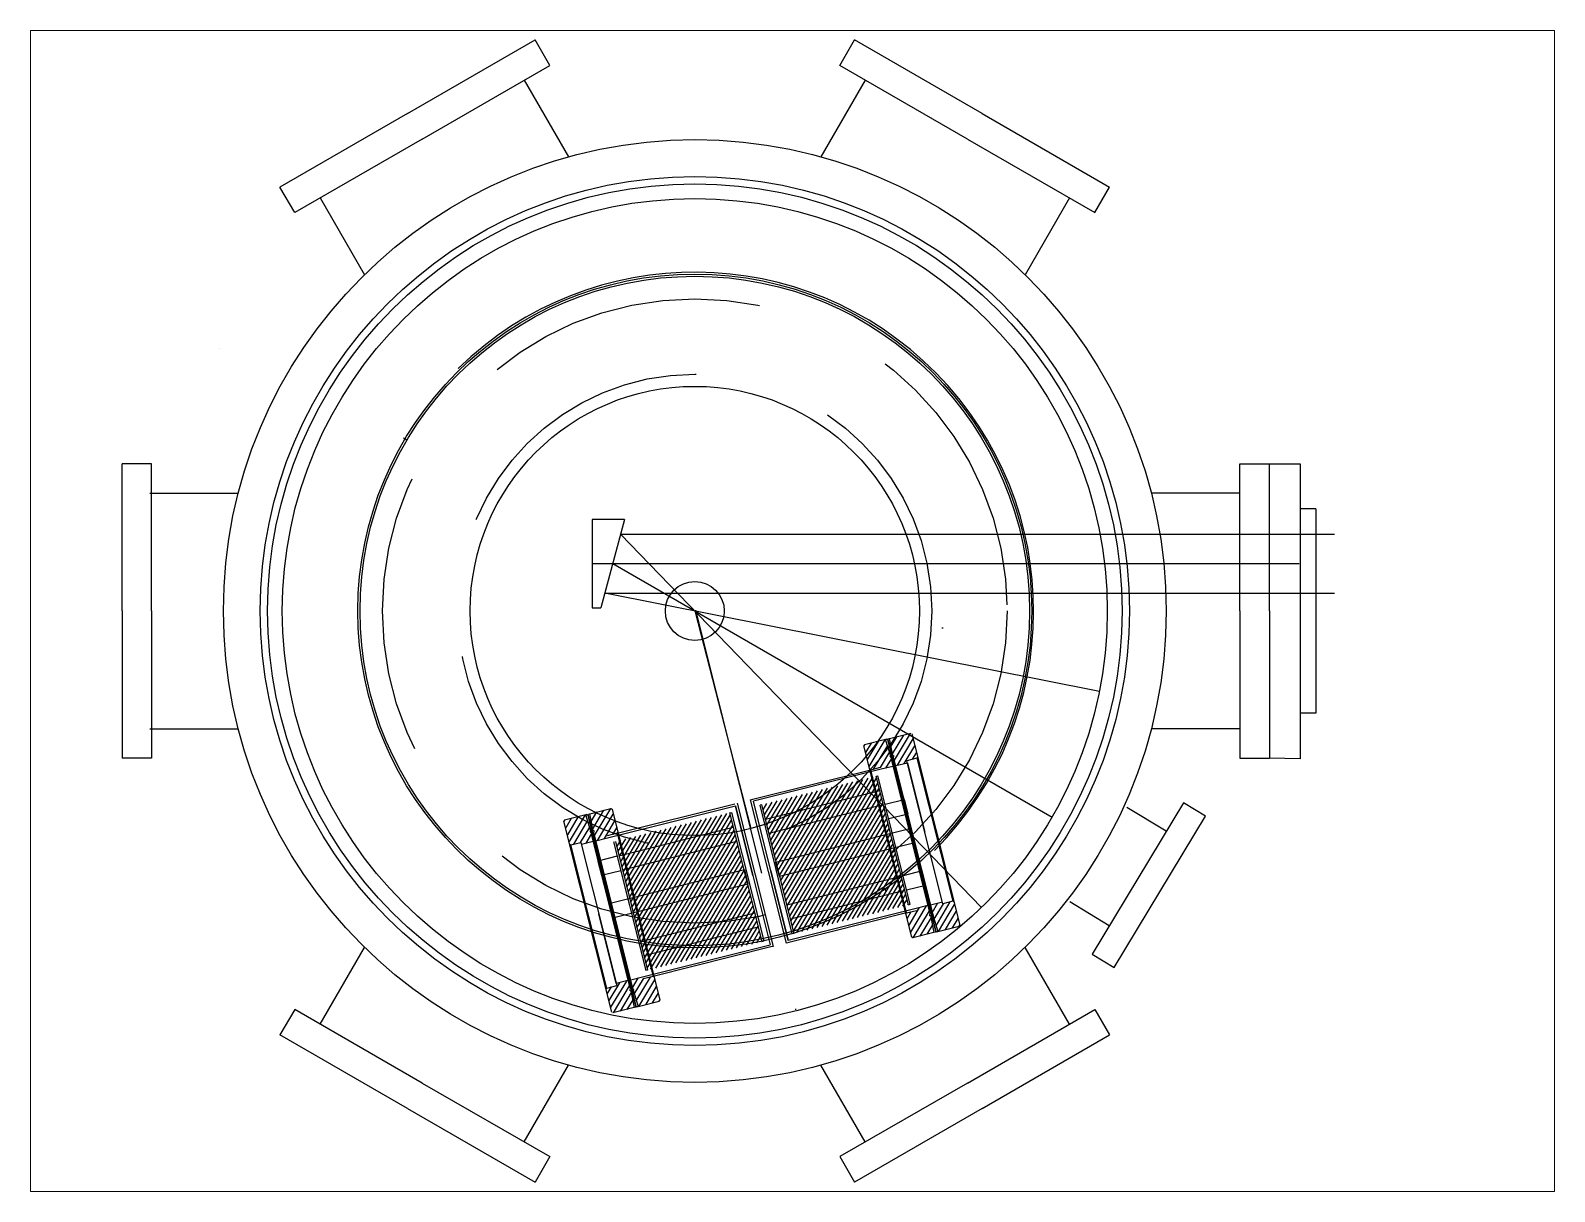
# Paper-space layout 'Layout1' of a CAD drawing. Header units: inches. Extents: x 1.05 to 9.45, y 0.8 to 7.2.
# The model-space entities are those that its viewports show. They can reach past a viewport. Long polylines and large blocks are cut down to what shows.
import ezdxf

# ---------------------------------------------------------------- set-up
doc = ezdxf.new("R2010")
doc.units = ezdxf.units.IN
doc.header["$MEASUREMENT"] = 0
doc.linetypes.add('DASHED2', pattern=[0.375, 0.25, -0.125])

msp = doc.modelspace()

# ---------------------------------------------------------------- hatches: boundary and pattern name
h = msp.add_hatch()
h.set_pattern_fill('ANSI31', color=5, angle=194.0685)
h.set_pattern_definition([(239.06853, (-74.82913, -25.3946), (0.10722284, -0.06425156), [])])
h.paths.add_polyline_path([(-60.182, 3.076), (-56.302, 4.048), (-56.424, 4.533), (-60.304, 3.561)])
h.paths.add_polyline_path([(-60.304, 3.561), (-56.424, 4.533), (-56.545, 5.018), (-60.425, 4.046)])
h.paths.add_polyline_path([(-60.425, 4.046), (-56.545, 5.018), (-57.153, 7.443), (-61.033, 6.471)])
h.paths.add_polyline_path([(-61.033, 6.471), (-57.153, 7.443), (-57.274, 7.928), (-61.154, 6.956)])
h.paths.add_polyline_path([(-61.154, 6.956), (-57.274, 7.928), (-57.396, 8.413), (-61.276, 7.441)])
h = msp.add_hatch()
h.set_pattern_fill('ANSI31', color=5, angle=14.0685)
h.set_pattern_definition([(59.06853, (-47.72121, 35.63782), (-0.10722284, 0.06425156), [])])
h.paths.add_polyline_path([(-62.368, 7.167), (-66.248, 6.195), (-66.127, 5.71), (-62.247, 6.682)])
h.paths.add_polyline_path([(-62.247, 6.682), (-66.127, 5.71), (-66.005, 5.225), (-62.125, 6.197)])
h.paths.add_polyline_path([(-62.125, 6.197), (-66.005, 5.225), (-65.397, 2.8), (-61.517, 3.772)])
h.paths.add_polyline_path([(-61.517, 3.772), (-65.397, 2.8), (-65.276, 2.315), (-61.396, 3.287)])
h.paths.add_polyline_path([(-61.396, 3.287), (-65.276, 2.315), (-65.154, 1.83), (-61.274, 2.802)])

# ---------------------------------------------------------------- linework, layer by layer
for p, q in [((-73.301, 30.906), (-68.971, 33.406)), ((-68.471, 32.54), (-68.971, 33.406)), ((-58.631, 32.54), (-58.131, 33.406)), ((-53.801, 30.906), (-58.131, 33.406)), ((-72.801, 30.04), (-68.471, 32.54)), ((-54.301, 30.04), (-58.631, 32.54)), ((-69.337, 32.04), (-67.833, 29.435)), ((-57.765, 32.04), (-59.269, 29.435)), ((-57.765, 32.04), (-59.269, 29.435)), ((-73.301, 30.906), (-77.631, 28.406)), ((-53.801, 30.906), (-49.471, 28.406)), ((-72.801, 30.04), (-77.131, 27.54)), ((-54.301, 30.04), (-49.971, 27.54)), ((-77.131, 27.54), (-77.631, 28.406)), ((-76.265, 28.04), (-74.761, 25.435)), ((-50.837, 28.04), (-52.341, 25.435)), ((-50.837, 28.04), (-52.341, 25.435)), ((-49.971, 27.54), (-49.471, 28.406)), ((-79.697, 22.921), (-79.697, 22.921)), ((-73.323, 19.818), (-73.441, 19.888)), ((-82.992, 14.019), (-82.992, 19.019)), ((-81.992, 19.019), (-82.992, 19.019)), ((-81.992, 14.019), (-81.992, 19.019)), ((-45.051, 14.019), (-45.051, 19.019)), ((-45.051, 19.019), (-44.051, 19.019)), ((-44.051, 14.019), (-44.051, 19.019)), ((-44.051, 19.019), (-43.008, 19.019)), ((-43.008, 19.019), (-43.008, 9.003)), ((-82.051, 18.019), (-79.043, 18.019)), ((-45.051, 18.019), (-48.059, 18.019)), ((-45.051, 18.019), (-48.059, 18.019)), ((-42.474, 17.486), (-43.008, 17.486)), ((-42.474, 17.486), (-42.474, 10.554)), ((-66.071, 16.626), (-53.822, 3.951)), ((-67.037, 15.626), (-66.335, 15.626)), ((-66.335, 15.626), (-51.426, 7.019)), ((-66.335, 15.626), (-43.04, 15.626)), ((-49.82, 11.286), (-66.604, 14.626)), ((-82.992, 14.019), (-82.992, 9.019)), ((-81.992, 14.019), (-81.992, 9.019)), ((-45.051, 14.019), (-45.051, 9.019)), ((-44.051, 14.019), (-44.051, 9.019)), ((-42.474, 10.554), (-43.008, 10.554)), ((-82.051, 10.019), (-79.043, 10.019)), ((-45.051, 10.019), (-48.059, 10.019)), ((-45.051, 10.019), (-48.059, 10.019)), ((-81.992, 9.019), (-82.992, 9.019)), ((-45.051, 9.019), (-44.051, 9.019)), ((-43.008, 9.003), (-44.051, 9.019)), ((-47.548, 6.544), (-48.885, 7.352)), ((-49.487, 3.334), (-50.824, 4.142)), ((-76.265, -0.003), (-74.761, 2.602)), ((-50.837, -0.003), (-52.341, 2.602)), ((-77.131, 0.497), (-77.631, -0.369)), ((-72.801, -2.003), (-77.131, 0.497)), ((-54.301, -2.003), (-49.971, 0.497)), ((-49.971, 0.497), (-49.471, -0.369)), ((-73.301, -2.869), (-77.631, -0.369)), ((-53.801, -2.869), (-49.471, -0.369)), ((-69.337, -4.003), (-67.833, -1.398)), ((-57.765, -4.003), (-59.269, -1.398)), ((-72.801, -2.003), (-68.471, -4.503)), ((-54.301, -2.003), (-58.631, -4.503)), ((-73.301, -2.869), (-68.971, -5.369)), ((-53.801, -2.869), (-58.131, -5.369)), ((-68.471, -4.503), (-68.971, -5.369)), ((-58.631, -4.503), (-58.131, -5.369))]:
    msp.add_line(p, q)
at = {"color": 42, "true_color": 0xcfae07}
for p, q in [((-65.937, 17.126), (-67.037, 17.126)), ((-67.037, 17.126), (-67.037, 14.126)), ((-67.037, 17.126), (-67.037, 15.626)), ((-65.937, 17.126), (-66.737, 14.126)), ((-67.037, 14.126), (-66.737, 14.126))]:
    msp.add_line(p, q, dxfattribs=at)
at = {"color": 1}
for p, q in [((-66.071, 16.626), (-41.837, 16.626)), ((-66.604, 14.626), (-41.837, 14.626))]:
    msp.add_line(p, q, dxfattribs=at)
at = {"color": 3}
msp.add_line((-63.551, 14.019), (-61.654, 6.633), dxfattribs=at)
at = {"color": 5, "linetype": 'DASHED2'}
msp.add_line((-61.275, 5.122), (-63.512, 14.046), dxfattribs=at)
at = {"linetype": 'Continuous'}
for p, q in [((-55.168, 13.449), (-55.126, 13.445)), ((-60.106, 0.494), (-60.148, 0.497))]:
    msp.add_line(p, q, dxfattribs=at)
at = {"color": 5, "linetype": 'Continuous'}
for p, q in [((-56.941, 9.687), (-56.222, 9.867)), ((-56.776, 8.951), (-56.228, 9.866)), ((-56.186, 9.845), (-54.56, 3.356)), ((-57.794, 9.473), (-57.815, 9.437)), ((-56.189, 2.948), (-57.815, 9.437)), ((-57.075, 9.654), (-57.794, 9.473)), ((-57.567, 9.53), (-57.759, 9.21)), ((-57.332, 9.589), (-57.7, 8.976)), ((-57.098, 9.648), (-57.641, 8.741)), ((-57.014, 9.456), (-57.496, 8.651)), ((-56.903, 9.094), (-57.075, 9.654)), ((-57.037, 9.663), (-57.074, 9.653)), ((-57.037, 9.663), (-57.001, 9.641)), ((-57.001, 9.641), (-56.979, 9.677)), ((-55.374, 3.152), (-57.001, 9.641)), ((-57.001, 9.641), (-55.374, 3.152)), ((-56.979, 9.677), (-56.941, 9.687)), ((-56.829, 9.112), (-56.941, 9.687)), ((-56.939, 9.676), (-56.931, 9.69)), ((-56.89, 9.426), (-56.697, 9.748)), ((-56.841, 9.175), (-56.462, 9.807)), ((-56.677, 8.784), (-56.143, 9.675)), ((-56.443, 8.843), (-56.084, 9.441)), ((-56.946, 9.236), (-57.262, 8.71)), ((-56.879, 9.015), (-57.078, 8.684)), ((-56.928, 9.087), (-56.903, 9.094)), ((-56.928, 9.087), (-56.865, 8.995)), ((-56.903, 9.093), (-56.866, 9.103)), ((-56.889, 8.989), (-56.865, 8.995)), ((-56.889, 8.989), (-55.583, 3.78)), ((-56.829, 9.112), (-56.866, 9.103)), ((-56.865, 8.995), (-55.56, 3.786)), ((-56.803, 9.119), (-56.829, 9.112)), ((-56.803, 9.119), (-56.815, 9.007)), ((-56.792, 9.013), (-56.815, 9.007)), ((-55.51, 3.798), (-56.815, 9.007)), ((-55.486, 3.804), (-56.792, 9.013)), ((-56.731, 8.771), (-56.333, 8.87)), ((-56.011, 9.023), (-56.35, 8.938)), ((-55.132, 4.079), (-56.35, 8.938)), ((-56.158, 8.987), (-56.026, 9.207)), ((-55.989, 9.06), (-56.011, 9.023)), ((-56.011, 9.023), (-54.793, 4.164)), ((-57.619, 8.651), (-57.582, 8.63)), ((-57.582, 8.63), (-57.243, 8.715)), ((-56.364, 3.77), (-57.582, 8.63)), ((-56.828, 8.746), (-57.226, 8.647)), ((-56.832, 8.762), (-56.844, 8.742)), ((-67.117, 7.137), (-66.398, 7.317)), ((-67.016, 6.625), (-66.638, 7.257)), ((-66.952, 6.401), (-66.404, 7.316)), ((-66.398, 7.317), (-66.361, 7.296)), ((-66.361, 7.296), (-64.735, 0.806)), ((-67.969, 6.924), (-67.991, 6.887)), ((-66.365, 0.398), (-67.991, 6.887)), ((-67.25, 7.104), (-67.969, 6.924)), ((-67.742, 6.98), (-67.934, 6.66)), ((-67.508, 7.039), (-67.875, 6.426)), ((-67.273, 7.098), (-67.816, 6.191)), ((-67.189, 6.906), (-67.671, 6.101)), ((-67.212, 7.113), (-67.25, 7.104)), ((-67.078, 6.544), (-67.25, 7.104)), ((-67.212, 7.113), (-67.176, 7.091)), ((-67.176, 7.091), (-67.154, 7.128)), ((-67.176, 7.091), (-65.55, 0.602)), ((-65.55, 0.602), (-67.176, 7.091)), ((-67.154, 7.128), (-67.117, 7.137)), ((-67.004, 6.562), (-67.117, 7.137)), ((-67.114, 7.126), (-67.106, 7.14)), ((-67.065, 6.876), (-66.872, 7.198)), ((-66.852, 6.234), (-66.319, 7.125)), ((-66.618, 6.293), (-66.26, 6.891)), ((-67.122, 6.686), (-67.437, 6.16)), ((-67.055, 6.466), (-67.254, 6.134)), ((-67.103, 6.537), (-67.078, 6.544)), ((-67.103, 6.537), (-67.041, 6.445)), ((-67.078, 6.544), (-67.041, 6.553)), ((-67.064, 6.439), (-67.041, 6.445)), ((-67.064, 6.439), (-65.759, 1.23)), ((-67.004, 6.562), (-67.041, 6.553)), ((-67.041, 6.445), (-65.735, 1.236)), ((-67.007, 6.213), (-67.019, 6.192)), ((-66.979, 6.569), (-67.004, 6.562)), ((-66.979, 6.569), (-66.99, 6.457)), ((-66.967, 6.463), (-66.99, 6.457)), ((-65.685, 1.249), (-66.99, 6.457)), ((-65.662, 1.254), (-66.967, 6.463)), ((-66.906, 6.221), (-66.509, 6.32)), ((-66.186, 6.473), (-66.526, 6.388)), ((-66.333, 6.437), (-66.201, 6.657)), ((-66.164, 6.51), (-66.186, 6.473)), ((-66.186, 6.473), (-64.968, 1.614)), ((-67.794, 6.101), (-67.757, 6.08)), ((-67.757, 6.08), (-67.418, 6.165)), ((-66.54, 1.22), (-67.757, 6.08)), ((-67.418, 6.165), (-66.2, 1.305)), ((-67.003, 6.196), (-67.401, 6.097)), ((-55.547, 4.047), (-55.149, 4.146)), ((-55.361, 3.337), (-54.879, 4.142)), ((-54.793, 4.164), (-55.132, 4.079)), ((-54.756, 4.142), (-54.793, 4.164)), ((-56.386, 3.733), (-56.364, 3.77)), ((-56.364, 3.77), (-56.025, 3.855)), ((-56.217, 3.807), (-56.349, 3.586)), ((-55.932, 3.95), (-56.291, 3.352)), ((-55.698, 4.009), (-56.232, 3.118)), ((-55.599, 3.842), (-56.147, 2.927)), ((-55.644, 4.022), (-56.042, 3.923)), ((-55.583, 3.78), (-55.56, 3.786)), ((-55.572, 3.675), (-55.56, 3.786)), ((-55.572, 3.675), (-55.546, 3.681)), ((-55.546, 3.681), (-55.509, 3.69)), ((-55.546, 3.681), (-55.434, 3.106)), ((-55.543, 4.031), (-55.531, 4.051)), ((-55.486, 3.804), (-55.51, 3.798)), ((-55.447, 3.706), (-55.51, 3.798)), ((-55.472, 3.7), (-55.509, 3.69)), ((-55.496, 3.778), (-55.297, 4.11)), ((-55.447, 3.706), (-55.472, 3.7)), ((-55.472, 3.7), (-55.3, 3.14)), ((-55.429, 3.557), (-55.113, 4.083)), ((-55.277, 3.145), (-54.734, 4.052)), ((-55.043, 3.204), (-54.675, 3.817)), ((-55.434, 3.106), (-56.153, 2.926)), ((-55.534, 3.618), (-55.913, 2.986)), ((-55.485, 3.367), (-55.678, 3.045)), ((-55.436, 3.117), (-55.444, 3.104)), ((-55.396, 3.116), (-55.434, 3.106)), ((-55.374, 3.152), (-55.396, 3.116)), ((-55.338, 3.13), (-55.374, 3.152)), ((-55.338, 3.13), (-55.3, 3.14)), ((-55.3, 3.14), (-54.581, 3.32)), ((-54.808, 3.263), (-54.616, 3.583)), ((-54.581, 3.32), (-54.56, 3.356)), ((-56.153, 2.926), (-56.189, 2.948)), ((-65.722, 1.497), (-65.325, 1.597)), ((-65.671, 1.228), (-65.472, 1.56)), ((-65.537, 0.787), (-65.054, 1.592)), ((-64.968, 1.614), (-65.308, 1.529)), ((-64.932, 1.592), (-64.968, 1.614)), ((-66.561, 1.183), (-66.54, 1.22)), ((-66.54, 1.22), (-66.2, 1.305)), ((-66.393, 1.257), (-66.525, 1.037)), ((-66.108, 1.4), (-66.466, 0.802)), ((-65.873, 1.459), (-66.407, 0.568)), ((-65.774, 1.292), (-66.322, 0.377)), ((-65.819, 1.473), (-66.217, 1.373)), ((-65.709, 1.068), (-66.088, 0.436)), ((-65.759, 1.23), (-65.735, 1.236)), ((-65.747, 1.125), (-65.735, 1.236)), ((-65.747, 1.125), (-65.722, 1.131)), ((-65.722, 1.131), (-65.685, 1.14)), ((-65.722, 1.131), (-65.609, 0.556)), ((-65.718, 1.481), (-65.706, 1.501)), ((-65.662, 1.254), (-65.685, 1.249)), ((-65.622, 1.156), (-65.685, 1.249)), ((-65.648, 1.15), (-65.685, 1.14)), ((-65.622, 1.156), (-65.648, 1.15)), ((-65.648, 1.15), (-65.476, 0.59)), ((-65.604, 1.007), (-65.289, 1.533)), ((-65.452, 0.595), (-64.909, 1.502)), ((-65.218, 0.654), (-64.851, 1.268)), ((-65.609, 0.556), (-66.328, 0.376)), ((-65.66, 0.818), (-65.854, 0.495)), ((-65.611, 0.567), (-65.619, 0.554)), ((-65.572, 0.566), (-65.609, 0.556)), ((-65.55, 0.602), (-65.572, 0.566)), ((-65.513, 0.58), (-65.55, 0.602)), ((-65.513, 0.58), (-65.476, 0.59)), ((-65.476, 0.59), (-64.757, 0.77)), ((-64.984, 0.713), (-64.792, 1.033)), ((-64.757, 0.77), (-64.735, 0.806))]:
    msp.add_line(p, q, dxfattribs=at)
at = {"color": 5}
for p, q in [((-56.333, 8.87), (-55.741, 6.508)), ((-61.579, 7.628), (-57.582, 8.63)), ((-57.226, 8.647), (-61.562, 7.56)), ((-57.396, 8.413), (-57.335, 8.429)), ((-56.302, 4.048), (-57.396, 8.413)), ((-56.241, 4.064), (-57.335, 8.429)), ((-61.154, 6.956), (-57.274, 7.928)), ((-56.187, 6.397), (-56.572, 7.932)), ((-66.509, 6.32), (-62.173, 7.407)), ((-66.186, 6.473), (-62.19, 7.475)), ((-61.581, 5.045), (-62.173, 7.407)), ((-62.173, 7.407), (-61.581, 5.045)), ((-62.109, 7.495), (-60.891, 2.635)), ((-61.659, 7.608), (-61.579, 7.628)), ((-60.441, 2.748), (-61.659, 7.608)), ((-60.97, 5.198), (-61.562, 7.56)), ((-61.276, 7.441), (-61.337, 7.426)), ((-60.243, 3.061), (-61.337, 7.426)), ((-60.182, 3.076), (-61.276, 7.441)), ((-57.153, 7.443), (-61.033, 6.471)), ((-57.092, 7.459), (-56.443, 7.621)), ((-56.443, 7.621), (-56.321, 7.136)), ((-67.176, 7.091), (-66.363, 3.847)), ((-62.368, 7.167), (-62.307, 7.183)), ((-62.368, 7.167), (-61.274, 2.802)), ((-62.307, 7.183), (-61.213, 2.818)), ((-56.97, 6.974), (-56.321, 7.136)), ((-66.127, 5.71), (-62.247, 6.682)), ((-60.802, 5.498), (-56.248, 6.639)), ((-55.374, 3.152), (-56.187, 6.397)), ((-56.187, 6.397), (-55.803, 4.861)), ((-54.826, 4.418), (-55.373, 6.601)), ((-67.725, 5.825), (-67.178, 3.642)), ((-66.188, 5.695), (-66.837, 5.532)), ((-66.309, 6.18), (-65.215, 1.815)), ((-66.248, 6.195), (-65.154, 1.83)), ((-62.125, 6.197), (-66.005, 5.225)), ((-60.681, 5.013), (-56.127, 6.154)), ((-66.837, 5.532), (-66.715, 5.047)), ((-66.363, 3.847), (-66.748, 5.383)), ((-66.715, 5.047), (-66.066, 5.21)), ((-61.869, 5.23), (-66.424, 4.089)), ((-61.869, 5.23), (-61.809, 4.988)), ((-60.97, 5.198), (-60.378, 2.836)), ((-60.378, 2.836), (-60.97, 5.198)), ((-60.742, 5.255), (-60.802, 5.498)), ((-60.681, 5.013), (-60.742, 5.255)), ((-55.835, 5.196), (-56.484, 5.034)), ((-55.714, 4.711), (-55.835, 5.196)), ((-61.748, 4.745), (-66.302, 3.604)), ((-61.809, 4.988), (-61.748, 4.745)), ((-61.581, 5.045), (-60.989, 2.683)), ((-60.425, 4.046), (-56.545, 5.018)), ((-56.363, 4.549), (-55.714, 4.711)), ((-56.424, 4.533), (-60.304, 3.561)), ((-57.147, 4.632), (-57.07, 4.519)), ((-66.217, 1.373), (-66.809, 3.735)), ((-66.363, 3.847), (-65.978, 2.311)), ((-65.397, 2.8), (-61.517, 3.772)), ((-56.042, 3.923), (-60.378, 2.836)), ((-56.364, 3.77), (-60.361, 2.768)), ((-56.302, 4.048), (-56.241, 4.064)), ((-61.396, 3.287), (-65.276, 2.315)), ((-65.325, 1.597), (-60.989, 2.683)), ((-60.972, 2.615), (-64.968, 1.614)), ((-61.274, 2.802), (-61.213, 2.818)), ((-60.891, 2.635), (-60.972, 2.615)), ((-60.361, 2.768), (-60.441, 2.748)), ((-60.182, 3.076), (-60.243, 3.061)), ((-65.154, 1.83), (-65.215, 1.815))]:
    msp.add_line(p, q, dxfattribs=at)
msp.add_lwpolyline([(-46.966, 7.507), (-50.068, 2.371), (-49.319, 1.919), (-46.217, 7.055)], close=True)
for radius in [16, 14.75, 14.5, 14, 11.436, 11.363, 7.625, 1]:
    msp.add_circle((-63.551, 14.019), radius)
at = {"linetype": 'DASHED2'}
for radius in [10.598, 8.04]:
    msp.add_circle((-63.551, 14.019), radius, dxfattribs=at)
msp.add_arc((-63.551, 14.019), 11.5, 314.9941, 134.3137)

psp = doc.layouts.get("Layout1")

# ---------------------------------------------------------------- viewports
at = {"layer": '0'}
psp.add_viewport(center=(5.25, 4), size=(8.4, 6.4), view_center_point=(-60.2352, 14.0187), view_height=39.410646, dxfattribs=at)

doc.saveas('drawing.dxf')
